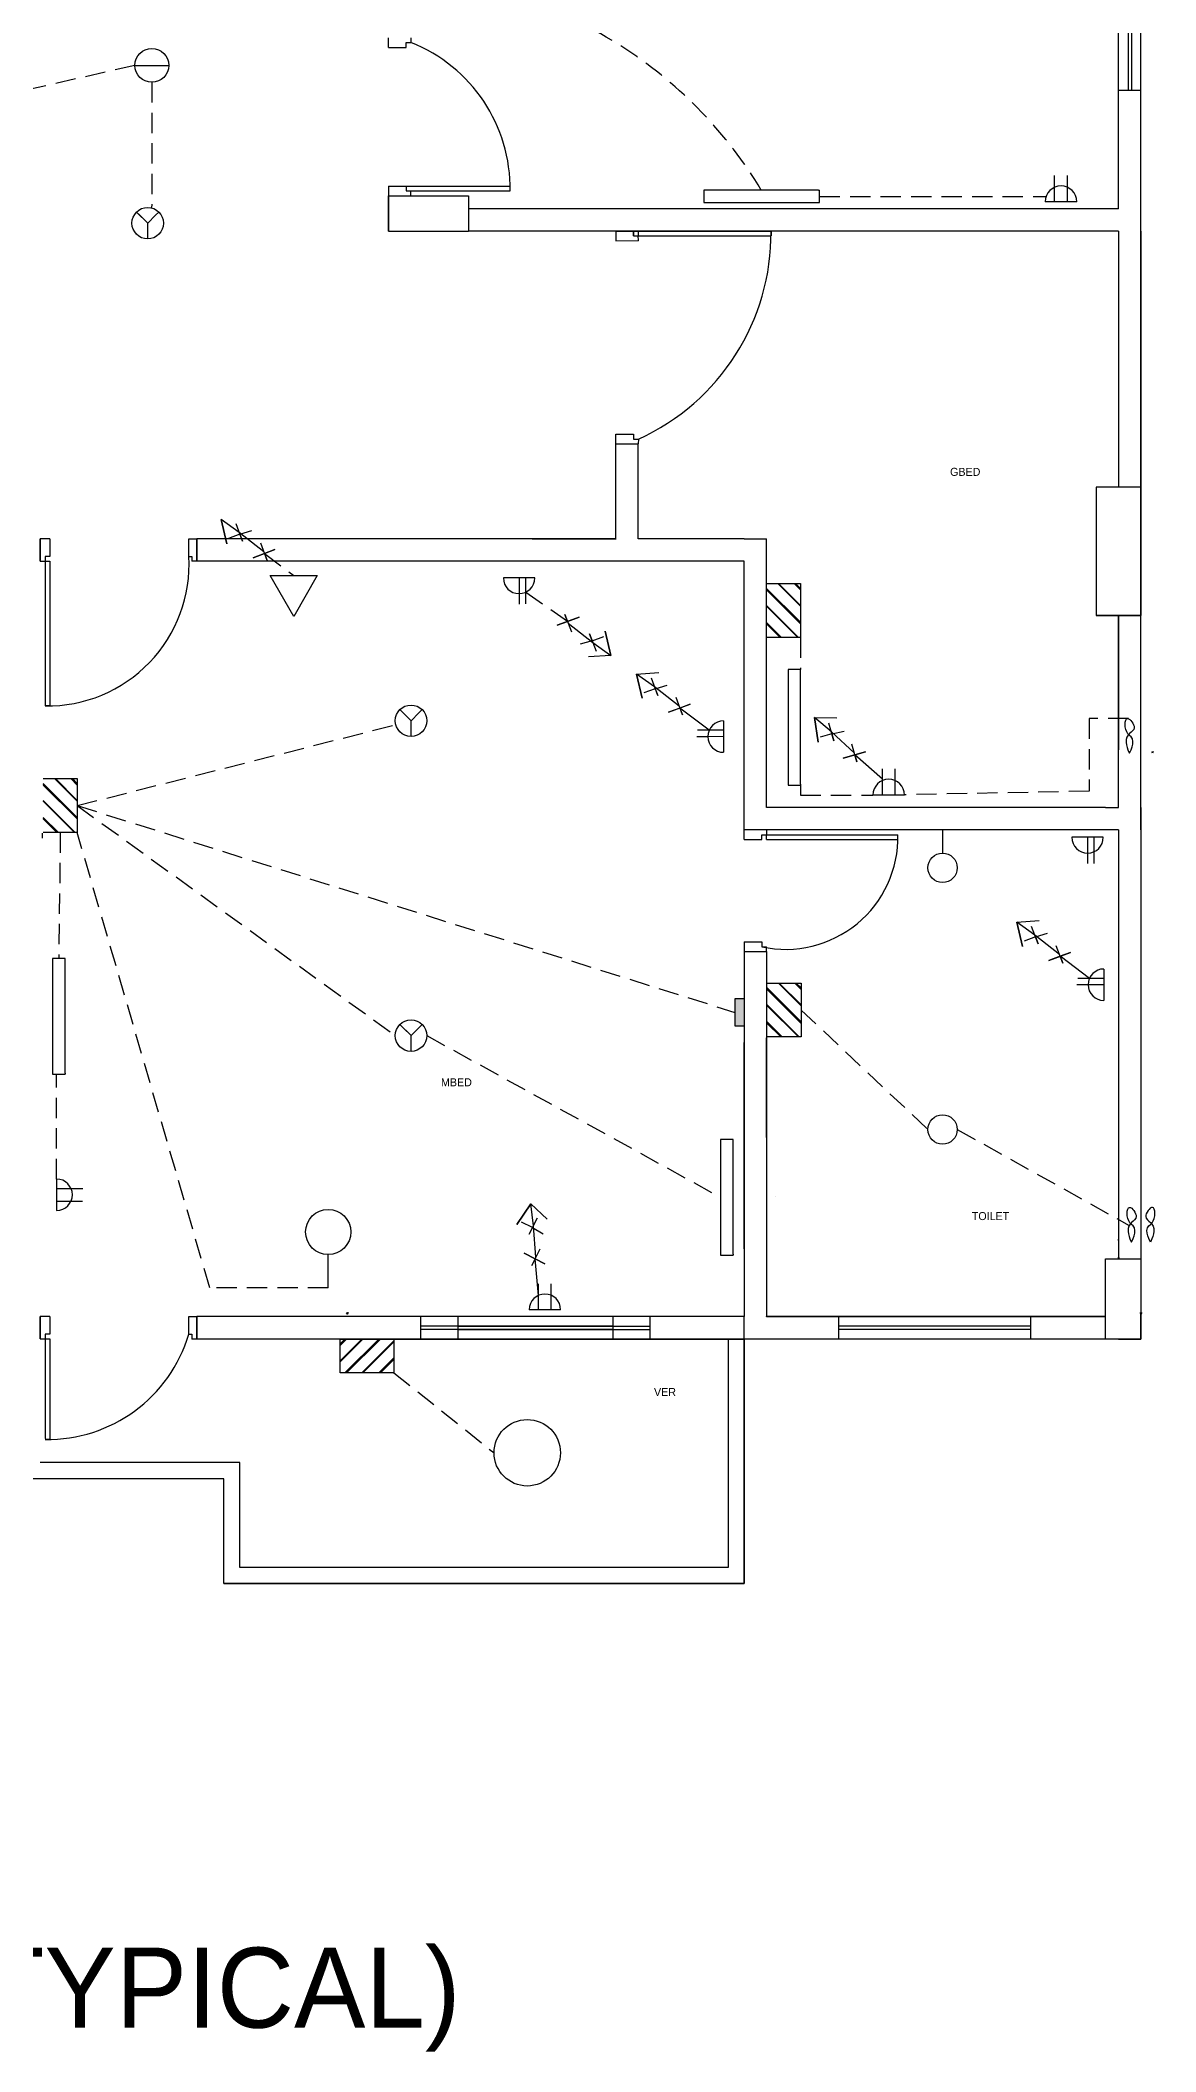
# Model space of a CAD drawing. Header units: inches. Extents: x 1479 to 9982, y -1510 to 1561.
# Drawn here: x 2742 to 3090, y 387 to 1016 of the extents above; entities that cross this region are included whole.
import ezdxf

# ---------------------------------------------------------------- set-up
doc = ezdxf.new("R2010")
doc.units = ezdxf.units.IN
doc.linetypes.add('DASHED2', pattern=[9.525, 6.35, -3.175])
for name, color, linetype in [('CroSS_Arrow', 5, 'Continuous'), ('DOOR', 3, 'Continuous'), ('Door_arc', 255, 'Continuous'), ('FRAME', 20, 'Continuous'), ('Hatch', 7, 'Continuous'), ('LINTEL', 4, 'Continuous'), ('TEXT', 5, 'Continuous'), ('Things', 20, 'Continuous'), ('WALL', 1, 'Continuous'), ('Window', 6, 'Continuous'), ('Wiring', 5, 'DASHED2'), ('Yellow_Wall', 2, 'Continuous')]:
    doc.layers.add(name, color=color, linetype=linetype)

msp = doc.modelspace()

# ---------------------------------------------------------------- hatches: boundary and pattern name
at = {"layer": 'Hatch'}
h = msp.add_hatch(dxfattribs=at)
h.set_pattern_fill('JIS_RC_30', color=256, scale=0.25, style=0)
h.set_pattern_definition([(135, (4878.851, -418.9016), (5.3033, 5.3033), []), (135, (4878.601, -418.9016), (5.3033, 5.3033), []), (135, (4878.351, -418.9016), (5.3033, 5.3033), [])])
h.paths.add_polyline_path([(2968.59, 845.89), (2979.19, 845.89), (2979.19, 829.05), (2968.59, 829.05)])
h = msp.add_hatch(dxfattribs=at)
h.set_pattern_fill('JIS_RC_30', color=256, scale=0.125, style=0)
h.set_pattern_definition([(135, (4878.8514, -418.9016), (2.6516504, 2.6516504), []), (135, (4878.7264, -418.9016), (2.6516504, 2.6516504), []), (135, (4878.6014, -418.9016), (2.6516504, 2.6516504), [])])
h.paths.add_polyline_path([(2968.59, 845.89), (2979.19, 845.89), (2979.19, 829.05), (2968.59, 829.05)])
h = msp.add_hatch(dxfattribs=at)
h.set_pattern_fill('JIS_RC_30', color=256, scale=0.25, style=0)
h.set_pattern_definition([(135, (4652.834, -479.826), (5.3033, 5.3033), []), (135, (4652.584, -479.826), (5.3033, 5.3033), []), (135, (4652.334, -479.826), (5.3033, 5.3033), [])])
h.paths.add_polyline_path([(2742.57, 784.97), (2753.17, 784.97), (2753.17, 768.12), (2742.57, 768.12)])
h = msp.add_hatch(dxfattribs=at)
h.set_pattern_fill('JIS_RC_30', color=256, scale=0.125, style=0)
h.set_pattern_definition([(135, (4652.8338, -479.8258), (2.6516504, 2.6516504), []), (135, (4652.7088, -479.8258), (2.6516504, 2.6516504), []), (135, (4652.5838, -479.8258), (2.6516504, 2.6516504), [])])
h.paths.add_polyline_path([(2742.57, 784.97), (2753.17, 784.97), (2753.17, 768.12), (2742.57, 768.12)])
h = msp.add_hatch(dxfattribs=at)
h.set_pattern_fill('JIS_RC_30', color=256, scale=0.25, style=0)
h.set_pattern_definition([(135, (4879.0575, -543.699), (5.3033, 5.3033), []), (135, (4878.8075, -543.699), (5.3033, 5.3033), []), (135, (4878.5575, -543.699), (5.3033, 5.3033), [])])
h.paths.add_polyline_path([(2968.8, 721.09), (2979.4, 721.09), (2979.4, 704.25), (2968.8, 704.25)])
h = msp.add_hatch(dxfattribs=at)
h.set_pattern_fill('JIS_RC_30', color=256, scale=0.125, style=0)
h.set_pattern_definition([(135, (4879.0575, -543.699), (2.6516504, 2.6516504), []), (135, (4878.9325, -543.699), (2.6516504, 2.6516504), []), (135, (4878.8075, -543.699), (2.6516504, 2.6516504), [])])
h.paths.add_polyline_path([(2968.8, 721.09), (2979.4, 721.09), (2979.4, 704.25), (2968.8, 704.25)])
msp.add_hatch(color=250, dxfattribs=at).paths.add_polyline_path([(2958.72, 716.13), (2961.59, 716.13), (2961.59, 707.72), (2958.72, 707.72)])
h = msp.add_hatch(dxfattribs=at)
h.set_pattern_fill('JIS_RC_30', color=256, scale=0.25, angle=-90, style=0)
h.set_pattern_definition([(225, (4100.1084, 2509.564), (-5.3033, 5.3033), []), (225, (4100.1084, 2509.314), (-5.3033, 5.3033), []), (225, (4100.1084, 2509.064), (-5.3033, 5.3033), [])])
h.paths.add_polyline_path([(2835.32, 599.3), (2835.32, 609.9), (2852.16, 609.9), (2852.16, 599.3)])
h = msp.add_hatch(dxfattribs=at)
h.set_pattern_fill('JIS_RC_30', color=256, scale=0.125, angle=-90, style=0)
h.set_pattern_definition([(225, (4100.1084, 2509.564), (-2.6516504, 2.6516504), []), (225, (4100.1084, 2509.439), (-2.6516504, 2.6516504), []), (225, (4100.1084, 2509.314), (-2.6516504, 2.6516504), [])])
h.paths.add_polyline_path([(2835.32, 599.3), (2835.32, 609.9), (2852.16, 609.9), (2852.16, 599.3)])

# ---------------------------------------------------------------- linework, layer by layer
at = {"layer": 'CroSS_Arrow'}
for p, q in [((2803.82, 861.85), (2798.2, 865.89)), ((2798.2, 865.89), (2799.95, 858.3)), ((2799.95, 858.3), (2798.2, 865.89)), ((2804.03, 861.3), (2800.44, 859.97)), ((2804.83, 859.15), (2802.81, 864.55)), ((2811.54, 855.82), (2803.82, 861.85)), ((2803.82, 861.85), (2803.82, 861.85)), ((2804.03, 861.3), (2807.75, 862.43)), ((2804.03, 861.3), (2804.83, 859.15)), ((2808.16, 853.93), (2814.96, 856.47)), ((2811.74, 855.27), (2808.16, 853.93)), ((2812.55, 853.11), (2810.53, 858.52)), ((2814.96, 856.47), (2811.74, 855.27)), ((2811.74, 855.27), (2812.55, 853.11)), ((2906.4, 834.06), (2905.59, 836.22)), ((2905.59, 836.22), (2907.61, 830.81)), ((2909.98, 835.4), (2903.18, 832.86)), ((2903.18, 832.86), (2906.4, 834.06)), ((2906.4, 834.06), (2909.98, 835.4)), ((2906.6, 833.51), (2914.32, 827.48)), ((2914.11, 828.03), (2913.31, 830.18)), ((2913.31, 830.18), (2915.33, 824.78)), ((2919.94, 823.44), (2918.19, 831.03)), ((2918.19, 831.03), (2919.94, 823.44)), ((2914.11, 828.03), (2910.39, 826.9)), ((2919.94, 823.44), (2912.98, 822.94)), ((2914.11, 828.03), (2917.7, 829.37)), ((2914.32, 827.48), (2914.32, 827.48)), ((2914.32, 827.48), (2919.94, 823.44)), ((2927.99, 817.62), (2934.95, 818.12)), ((2933.61, 813.58), (2927.99, 817.62)), ((2927.99, 817.62), (2929.74, 810.03)), ((2929.74, 810.03), (2927.99, 817.62)), ((2933.82, 813.03), (2930.23, 811.7)), ((2934.62, 810.88), (2932.6, 816.29)), ((2941.33, 807.55), (2933.61, 813.58)), ((2933.61, 813.58), (2933.61, 813.58)), ((2933.82, 813.03), (2937.54, 814.16)), ((2933.82, 813.03), (2934.62, 810.88)), ((2937.95, 805.66), (2944.75, 808.2)), ((2941.53, 807), (2937.95, 805.66)), ((2942.34, 804.85), (2940.32, 810.25)), ((2944.75, 808.2), (2941.53, 807)), ((2950.66, 800.08), (2941.53, 807)), ((2941.53, 807), (2942.34, 804.85)), ((2988.84, 799.54), (2983.55, 804.02)), ((2983.55, 804.02), (2984.7, 796.31)), ((2984.7, 796.31), (2983.55, 804.02)), ((2983.55, 804.02), (2990.54, 803.96)), ((2989, 798.98), (2985.32, 797.93)), ((2989.63, 796.77), (2988.05, 802.32)), ((2996.06, 792.92), (2988.84, 799.54)), ((2988.84, 799.54), (2988.84, 799.54)), ((2989, 798.98), (2992.8, 799.81)), ((2989, 798.98), (2989.63, 796.77)), ((2992.54, 791.31), (2999.52, 793.3)), ((2996.22, 792.36), (2992.54, 791.31)), ((2996.85, 790.15), (2995.27, 795.69)), ((2999.52, 793.3), (2996.22, 792.36)), ((3004.77, 784.74), (2996.22, 792.36)), ((2996.22, 792.36), (2996.85, 790.15)), ((3046.81, 740.1), (3053.77, 740.6)), ((3052.43, 736.06), (3046.81, 740.1)), ((3046.81, 740.1), (3048.57, 732.51)), ((3048.57, 732.51), (3046.81, 740.1)), ((3052.64, 735.51), (3049.05, 734.17)), ((3053.44, 733.36), (3051.43, 738.76)), ((3060.15, 730.02), (3052.43, 736.06)), ((3052.43, 736.06), (3052.43, 736.06)), ((3052.64, 735.51), (3056.36, 736.64)), ((3052.64, 735.51), (3053.44, 733.36)), ((3056.77, 728.14), (3063.58, 730.68)), ((3060.36, 729.48), (3056.77, 728.14)), ((3061.16, 727.32), (3059.14, 732.73)), ((3063.58, 730.68), (3060.36, 729.48)), ((3069.48, 722.56), (3060.36, 729.48)), ((3060.36, 729.48), (3061.16, 727.32)), ((2971.24, 654.41), (2971.24, 654.41)), ((2894.9, 652.09), (2890.5, 645.67)), ((2890.5, 645.67), (2894.9, 652.09)), ((2894.42, 642.65), (2897.04, 647.79)), ((2895.73, 645.22), (2894.9, 652.09)), ((2894.9, 652.09), (2899.98, 647.3)), ((2895.46, 644.7), (2892.05, 646.43)), ((2895.46, 644.7), (2894.42, 642.65)), ((2895.46, 644.7), (2898.81, 642.72)), ((2896.51, 635.45), (2895.73, 645.22)), ((2895.73, 645.22), (2895.73, 645.22)), ((2896.24, 634.93), (2892.83, 636.67)), ((2892.83, 636.67), (2899.3, 633.37)), ((2895.2, 632.88), (2897.82, 638.03)), ((2896.24, 634.93), (2895.2, 632.88)), ((2897.32, 623.53), (2896.24, 634.93)), ((2899.3, 633.37), (2896.24, 634.93))]:
    msp.add_line(p, q, dxfattribs=at)
at = {"layer": 'DOOR'}
for p, q in [((2855.96, 970.02), (2888.47, 970.02)), ((2857.46, 968.52), (2888.47, 968.52)), ((2888.47, 968.52), (2888.47, 970.02)), ((2928.51, 956), (2951.86, 956)), ((2928.51, 956), (2928.51, 954.52)), ((2951.86, 956), (2958.5, 956)), ((2958.5, 956), (2969.99, 956)), ((2969.99, 956), (2969.99, 954.52)), ((2928.49, 954.52), (2958.5, 954.52)), ((2958.5, 954.52), (2969.99, 954.52)), ((2743.12, 852.86), (2743.12, 821.77)), ((2743.12, 852.86), (2744.62, 852.86)), ((2744.62, 852.86), (2744.62, 821.46)), ((2743.12, 821.77), (2743.12, 807.66)), ((2744.62, 821.46), (2744.62, 807.66)), ((2744.62, 807.66), (2743.12, 807.66)), ((2968.59, 765.94), (2968.59, 767.44)), ((2968.59, 767.44), (3009.63, 767.44)), ((3009.63, 765.94), (3009.63, 767.44)), ((2968.59, 765.94), (3009.63, 765.94)), ((2743.12, 609.91), (2743.12, 578.82)), ((2743.12, 609.91), (2744.62, 609.91)), ((2744.62, 609.91), (2744.62, 578.51)), ((2744.62, 578.51), (2743.12, 578.51))]:
    msp.add_line(p, q, dxfattribs=at)
at = {"layer": 'Door_arc'}
msp.add_line((3071.59, 835.94), (3085.59, 835.94), dxfattribs=at)
for centre, radius, start, end in [((2839.48, 969.27), 48.99, 359.12282, 68.467), ((2899.49, 955.26), 70.5, 294.347, 0.60102), ((2743.87, 851.93), 44.27, 269.02937, 3.13445), ((2974.57, 766.69), 35.07, 257.68942, 1.22554), ((2743.87, 624.66), 46.15, 269.0689, 343.30412)]:
    msp.add_arc(centre, radius, start, end, dxfattribs=at)
at = {"layer": 'FRAME'}
for p, q in [((2850.46, 1013.34), (2850.46, 1016.34)), ((2855.96, 1013.34), (2855.96, 1014.84)), ((2855.96, 1014.84), (2857.46, 1014.84)), ((2857.46, 1016.34), (2857.46, 1014.84)), ((2850.46, 970.02), (2850.46, 967.02)), ((2855.96, 970.02), (2855.96, 968.52)), ((2855.96, 968.52), (2857.46, 968.52)), ((2857.46, 967.02), (2857.46, 968.52)), ((2921.48, 955.94), (2921.52, 952.94)), ((2926.98, 956.02), (2927, 954.52)), ((2926.99, 954.52), (2927.01, 956.02)), ((2927.01, 956.02), (2928.51, 956)), ((2921.52, 952.94), (2921.52, 952.94)), ((2927, 954.52), (2928.5, 954.54)), ((2928.52, 953.04), (2928.5, 954.54)), ((2928.52, 952.94), (2928.52, 953.04)), ((2921.48, 889.57), (2921.52, 892.57)), ((2921.52, 892.57), (2921.52, 892.57)), ((2921.52, 892.57), (2926.97, 892.57)), ((2926.97, 892.57), (2926.97, 891.03)), ((2926.97, 891.03), (2928.56, 891.03)), ((2928.56, 891.03), (2928.48, 889.51)), ((2744.62, 859.86), (2741.62, 859.86)), ((2788.07, 859.85), (2790.51, 859.85)), ((2741.62, 852.86), (2743.12, 852.86)), ((2744.62, 854.36), (2743.12, 854.36)), ((2743.12, 854.36), (2743.12, 852.86)), ((2788.07, 854.35), (2789.01, 854.35)), ((2789.01, 854.35), (2789.01, 852.85)), ((2790.51, 852.85), (2789.01, 852.85)), ((2742.37, 766.39), (2742.37, 767.89)), ((2961.59, 765.94), (2961.59, 768.94)), ((2967.09, 765.94), (2967.09, 767.44)), ((2967.09, 767.44), (2968.59, 767.44)), ((2968.59, 768.94), (2968.59, 767.44)), ((2961.59, 733.93), (2961.59, 730.93)), ((2967.09, 733.93), (2967.09, 732.43)), ((2967.09, 732.43), (2968.59, 732.43)), ((2968.59, 730.93), (2968.59, 732.43)), ((2961.59, 705.51), (2961.59, 702.51)), ((2968.59, 702.51), (2968.59, 704.01)), ((2744.62, 616.91), (2741.62, 616.91)), ((2788.07, 616.9), (2790.51, 616.9)), ((2741.62, 609.91), (2743.12, 609.91)), ((2744.62, 611.41), (2743.12, 611.41)), ((2743.12, 611.41), (2743.12, 609.91)), ((2788.07, 611.4), (2789.01, 611.4)), ((2789.01, 611.4), (2789.01, 609.9)), ((2790.51, 609.9), (2789.01, 609.9))]:
    msp.add_line(p, q, dxfattribs=at)
at = {"layer": 'LINTEL'}
for p, q in [((2850.46, 967.02), (2875.46, 967.02)), ((2850.46, 955.94), (2850.46, 967.02)), ((2850.46, 955.94), (2850.46, 967.02)), ((2850.46, 967.02), (2875.46, 967.02)), ((2850.46, 955.94), (2850.46, 967.02)), ((2850.46, 955.94), (2850.46, 967.02)), ((2875.46, 967.02), (2875.46, 955.94)), ((2875.46, 967.02), (2875.46, 955.94)), ((2850.46, 955.94), (2875.46, 955.94)), ((2850.46, 955.94), (2875.46, 955.94)), ((3071.59, 875.94), (3071.59, 835.94)), ((3085.59, 875.94), (3071.59, 875.94)), ((3085.59, 875.94), (3085.59, 835.94)), ((3085.59, 875.94), (3085.59, 835.94)), ((2961.59, 859.85), (2961.59, 859.85)), ((2961.59, 859.85), (2961.59, 859.85)), ((3085.59, 835.94), (3071.59, 835.94)), ((3074.51, 609.9), (3074.51, 634.9)), ((3074.51, 634.9), (3085.59, 634.9)), ((3074.51, 609.9), (3074.51, 634.9)), ((3074.51, 634.9), (3085.59, 634.9)), ((3085.59, 634.9), (3085.59, 609.9)), ((3085.59, 634.9), (3085.59, 609.9)), ((3085.59, 634.9), (3085.59, 609.9)), ((2837.59, 609.9), (2848.67, 609.9)), ((3085.59, 609.9), (3074.51, 609.9)), ((3085.59, 609.9), (3074.51, 609.9))]:
    msp.add_line(p, q, dxfattribs=at)
at = {"layer": 'Things'}
for p, q in [((2771.21, 1007.74), (2781.79, 1007.74)), ((2984.84, 968.76), (2949.03, 968.76)), ((2949.03, 968.76), (2949.03, 964.88)), ((2984.84, 968.76), (2985.18, 968.76)), ((2985.18, 964.88), (2985.18, 968.76)), ((3058.61, 965.14), (3058.61, 973.29)), ((3062.61, 965.14), (3062.61, 973.29)), ((2772.75, 960.91), (2771.73, 961.93)), ((2771.73, 961.93), (2775.21, 958.45)), ((2777.67, 960.91), (2778.69, 961.93)), ((2949.03, 964.88), (2985.18, 964.88)), ((3065.53, 965.14), (3055.69, 965.14)), ((2775.21, 958.45), (2772.75, 960.91)), ((2775.21, 958.45), (2777.67, 960.91)), ((2775.21, 953.53), (2775.21, 958.45)), ((2896.18, 847.65), (2886.34, 847.65)), ((2893.26, 847.65), (2893.26, 839.5)), ((2968.59, 845.89), (2979.19, 845.89)), ((2979.19, 845.89), (2979.19, 829.05)), ((3078.59, 793.94), (3078.59, 835.94)), ((2979.19, 829.05), (2968.59, 829.05)), ((2979.19, 819.05), (2975.31, 819.05)), ((2975.31, 819.05), (2975.31, 782.9)), ((2979.19, 783.24), (2979.19, 819.05)), ((2855.04, 805.47), (2854.02, 806.49)), ((2854.02, 806.49), (2857.5, 803.01)), ((2857.5, 803.01), (2855.04, 805.47)), ((2857.5, 803.01), (2859.96, 805.47)), ((2859.96, 805.47), (2860.98, 806.49)), ((2857.5, 798.09), (2857.5, 803.01)), ((2950.24, 798.04), (2946.77, 798.01)), ((2955.16, 800.08), (2947.01, 800.08)), ((2955.16, 798.08), (2950.24, 798.04)), ((2955.16, 803.01), (2955.16, 793.16)), ((3081.74, 793.37), (3081.74, 793.37)), ((3081.74, 793.37), (3081.97, 792.87)), ((3081.97, 792.87), (3082.23, 793.29)), ((3089.21, 792.87), (3088.95, 793.29)), ((3089.45, 793.37), (3089.21, 792.87)), ((3089.45, 793.37), (3089.45, 793.37)), ((3004.77, 779.82), (3004.77, 787.97)), ((3008.77, 779.82), (3008.77, 787.97)), ((2742.57, 784.97), (2753.17, 784.97)), ((2753.17, 784.97), (2753.17, 768.12)), ((2975.31, 782.9), (2979.19, 782.9)), ((2979.19, 783.24), (2979.19, 782.9)), ((3011.69, 779.82), (3001.85, 779.82)), ((2753.17, 768.12), (2742.57, 768.12)), ((3023.59, 768.94), (3023.59, 761.68)), ((3073.82, 766.61), (3063.97, 766.61)), ((3070.89, 766.61), (3070.89, 758.46)), ((2749.37, 728.76), (2745.49, 728.76)), ((2745.49, 728.76), (2745.49, 692.61)), ((2749.37, 692.95), (2749.37, 728.76)), ((3073.98, 725.48), (3073.98, 715.64)), ((2968.8, 721.09), (2979.4, 721.09)), ((2979.4, 721.09), (2979.4, 704.25)), ((3069.06, 720.52), (3065.59, 720.49)), ((3073.98, 722.56), (3065.83, 722.56)), ((3073.98, 720.56), (3069.06, 720.52)), ((2961.59, 716.13), (2958.72, 716.13)), ((2958.72, 716.13), (2958.72, 707.72)), ((2855.04, 707.15), (2854.02, 708.17)), ((2854.02, 708.17), (2857.5, 704.68)), ((2857.5, 704.68), (2855.04, 707.15)), ((2857.5, 704.68), (2859.96, 707.15)), ((2857.5, 699.76), (2857.5, 704.68)), ((2859.96, 707.15), (2860.98, 708.17)), ((2958.72, 707.72), (2961.59, 707.72)), ((2979.4, 704.25), (2968.8, 704.25)), ((2745.49, 692.61), (2749.37, 692.61)), ((2749.37, 692.95), (2749.37, 692.61)), ((2961.59, 638.11), (2961.59, 673.92)), ((2958.11, 672.22), (2954.23, 672.22)), ((2954.23, 672.22), (2954.23, 636.08)), ((2958.11, 636.41), (2958.11, 672.22)), ((2746.73, 659.87), (2746.72, 650.02)), ((2746.73, 656.95), (2754.88, 656.94)), ((2746.73, 652.95), (2754.87, 652.94)), ((3078.36, 641.02), (3078.36, 641.02)), ((3078.36, 641.02), (3078.59, 640.53)), ((2831.6, 625.88), (2831.6, 636.26)), ((2954.23, 636.08), (2958.11, 636.08)), ((2958.11, 636.41), (2958.11, 636.08)), ((2961.59, 638.11), (2961.59, 637.77)), ((3078.36, 635.4), (3078.36, 635.4)), ((3078.36, 635.4), (3078.59, 634.9)), ((3078.36, 635.4), (3078.36, 635.4)), ((3078.36, 635.4), (3078.59, 634.9)), ((3078.59, 634.9), (3078.85, 635.32)), ((3078.59, 634.9), (3078.85, 635.32)), ((3082.36, 640.63), (3082.36, 640.63)), ((3082.36, 640.63), (3082.6, 640.13)), ((3082.6, 640.13), (3082.86, 640.55)), ((3088.59, 640.13), (3088.33, 640.55)), ((3088.82, 640.63), (3088.59, 640.13)), ((3088.82, 640.63), (3088.82, 640.63)), ((2897.32, 619.03), (2897.32, 627.18)), ((2901.32, 619.03), (2901.32, 627.18)), ((2837.59, 617.64), (2837.33, 618.06)), ((2837.59, 617.64), (2837.33, 618.06)), ((2837.59, 617.64), (2837.33, 618.06)), ((2837.59, 617.64), (2837.33, 618.06)), ((2837.59, 617.64), (2837.33, 618.06)), ((2837.36, 618.14), (2837.36, 618.14)), ((2837.36, 618.14), (2837.59, 617.64)), ((2837.36, 618.14), (2837.36, 618.14)), ((2837.36, 618.14), (2837.59, 617.64)), ((2837.36, 618.14), (2837.36, 618.14)), ((2837.36, 618.14), (2837.59, 617.64)), ((2837.36, 618.14), (2837.36, 618.14)), ((2837.36, 618.14), (2837.59, 617.64)), ((2837.36, 618.14), (2837.36, 618.14)), ((2837.36, 618.14), (2837.59, 617.64)), ((2837.83, 618.14), (2837.59, 617.64)), ((2837.83, 618.14), (2837.59, 617.64)), ((2837.83, 618.14), (2837.59, 617.64)), ((2837.83, 618.14), (2837.59, 617.64)), ((2837.83, 618.14), (2837.59, 617.64)), ((2837.59, 617.64), (2837.85, 618.06)), ((2837.59, 617.64), (2837.85, 618.06)), ((2837.59, 617.64), (2837.85, 618.06)), ((2837.59, 617.64), (2837.85, 618.06)), ((2837.59, 617.64), (2837.85, 618.06)), ((2837.83, 618.14), (2837.83, 618.14)), ((2837.83, 618.14), (2837.83, 618.14)), ((2837.83, 618.14), (2837.83, 618.14)), ((2837.83, 618.14), (2837.83, 618.14)), ((2837.83, 618.14), (2837.83, 618.14)), ((2904.24, 619.03), (2894.4, 619.03)), ((2904.24, 619.03), (2894.4, 619.03)), ((3085.59, 617.64), (3085.33, 618.06)), ((3085.59, 617.64), (3085.33, 618.06)), ((3085.59, 617.64), (3085.33, 618.06)), ((3085.59, 617.64), (3085.33, 618.06)), ((3085.59, 617.64), (3085.33, 618.06)), ((3085.36, 618.14), (3085.36, 618.14)), ((3085.36, 618.14), (3085.59, 617.64)), ((3085.36, 618.14), (3085.36, 618.14)), ((3085.36, 618.14), (3085.59, 617.64)), ((3085.36, 618.14), (3085.36, 618.14)), ((3085.36, 618.14), (3085.59, 617.64)), ((3085.36, 618.14), (3085.36, 618.14)), ((3085.36, 618.14), (3085.59, 617.64)), ((3085.36, 618.14), (3085.36, 618.14)), ((3085.36, 618.14), (3085.59, 617.64)), ((3085.83, 618.14), (3085.59, 617.64)), ((3085.83, 618.14), (3085.59, 617.64)), ((3085.83, 618.14), (3085.59, 617.64)), ((3085.83, 618.14), (3085.59, 617.64)), ((3085.83, 618.14), (3085.59, 617.64)), ((3085.59, 617.64), (3085.85, 618.06)), ((3085.59, 617.64), (3085.85, 618.06)), ((3085.59, 617.64), (3085.85, 618.06)), ((3085.59, 617.64), (3085.85, 618.06)), ((3085.59, 617.64), (3085.85, 618.06)), ((3085.83, 618.14), (3085.83, 618.14)), ((3085.83, 618.14), (3085.83, 618.14)), ((3085.83, 618.14), (3085.83, 618.14)), ((3085.83, 618.14), (3085.83, 618.14)), ((3085.83, 618.14), (3085.83, 618.14)), ((2835.32, 599.3), (2835.32, 609.9)), ((2835.32, 609.9), (2852.16, 609.9)), ((2852.16, 609.9), (2852.16, 599.3))]:
    msp.add_line(p, q, dxfattribs=at)
msp.add_lwpolyline([(2820.83, 835.64), (2813.49, 848.35), (2828.17, 848.35)], close=True, dxfattribs=at)
for centre, radius in [((2776.5, 1007.74), 5.29), ((2775.21, 958.45), 4.92), ((2857.5, 803.01), 4.92), ((3023.59, 757.08), 4.6), ((2857.5, 704.68), 4.92), ((3023.59, 675.36), 4.6), ((2831.6, 643.33), 7.07)]:
    msp.add_circle(centre, radius, dxfattribs=at)
for centre, start, end in [((3060.61, 965.14), 0, 180), ((2891.26, 847.65), 180, 0), ((2955.16, 798.08), 90, 270), ((3006.77, 779.82), 0, 180), ((3068.89, 766.61), 180, 0), ((3073.98, 720.56), 90, 270), ((2746.73, 654.95), 269.94179, 89.94179), ((2899.32, 619.03), 0, 180)]:
    msp.add_arc(centre, 4.92, start, end, dxfattribs=at)
for points in [[(3082.23, 793.29), (3082.69, 794.06), (3083.72, 797.77), (3080.34, 798.67), (3080.34, 806.17), (3085.38, 799.61), (3079.75, 798.94), (3081.49, 794.05), (3081.74, 793.37)], [(3082.86, 640.55), (3083.32, 641.33), (3084.34, 645.03), (3080.97, 645.93), (3080.97, 653.44), (3086, 646.88), (3080.37, 646.2), (3082.11, 641.31), (3082.36, 640.63)], [(3088.33, 640.55), (3087.86, 641.33), (3086.84, 645.03), (3090.22, 645.93), (3090.22, 653.44), (3085.18, 646.88), (3090.81, 646.2), (3089.07, 641.31), (3088.82, 640.63)]]:
    msp.add_open_spline(points, degree=3, knots=[49.413009, 49.413009, 49.413009, 49.413009, 52.874547, 57.906573, 67.483211, 74.583805, 83.977024, 87.078224, 87.078224, 87.078224, 87.078224], dxfattribs=at)
at = {"layer": 'WALL'}
for p, q in [((3078.59, 962.94), (3078.59, 1100.94)), ((3078.59, 962.94), (3078.59, 1100.94)), ((3085.59, 768.94), (3085.59, 1100.94)), ((3085.59, 768.94), (3085.59, 1100.94)), ((2850.46, 1013.34), (2855.96, 1013.34)), ((3078.59, 999.96), (3085.59, 999.96)), ((2850.46, 970.02), (2855.96, 970.02)), ((2850.46, 967.02), (2850.46, 955.94)), ((2850.46, 967.02), (2850.46, 955.94)), ((2850.46, 967.02), (2857.46, 967.02)), ((2946.59, 962.94), (2875.46, 962.94)), ((2946.59, 962.94), (2875.46, 962.94)), ((3078.59, 962.94), (2946.59, 962.94)), ((3078.59, 962.94), (2946.59, 962.94)), ((2926.66, 955.94), (2875.46, 955.94)), ((2926.66, 955.94), (2875.46, 955.94)), ((2921.48, 955.94), (2926.98, 956.02)), ((2921.48, 956), (2928.48, 956)), ((3078.59, 955.94), (2926.66, 955.94)), ((3078.59, 955.94), (2926.66, 955.94)), ((3078.59, 955.94), (3078.59, 875.94)), ((3085.59, 955.94), (3085.59, 847.94)), ((3085.59, 955.94), (3085.59, 847.94)), ((3085.59, 955.94), (3085.59, 847.94)), ((2921.52, 952.94), (2928.52, 953.04)), ((2921.52, 952.94), (2928.52, 953.04)), ((2921.52, 952.94), (2928.52, 953.04)), ((2921.52, 952.94), (2928.52, 953.04)), ((2921.48, 889.57), (2926.98, 889.49)), ((2921.48, 859.85), (2921.48, 889.51)), ((2921.48, 889.51), (2928.48, 889.51)), ((2921.48, 859.85), (2921.48, 889.51)), ((2928.48, 859.85), (2928.48, 889.51)), ((2928.48, 859.85), (2928.48, 889.51)), ((2741.62, 852.86), (2741.62, 859.86)), ((2741.62, 852.86), (2741.62, 859.86)), ((2741.62, 859.86), (2741.62, 852.86)), ((2741.62, 859.86), (2741.62, 852.86)), ((2741.62, 859.86), (2741.62, 852.86)), ((2741.62, 859.86), (2741.62, 852.86)), ((2744.62, 859.86), (2744.62, 854.36)), ((2788.07, 854.35), (2788.07, 859.85)), ((2790.51, 852.85), (2790.51, 859.85)), ((2829.16, 859.85), (2790.51, 859.85)), ((2790.51, 852.85), (2790.51, 859.85)), ((2829.16, 859.85), (2790.51, 859.85)), ((2790.51, 859.85), (2790.51, 852.85)), ((2790.51, 852.85), (2790.51, 859.85)), ((2790.51, 859.85), (2790.51, 852.85)), ((2790.51, 859.85), (2790.51, 852.85)), ((2790.51, 859.85), (2790.51, 852.85)), ((2790.51, 859.85), (2790.51, 852.85)), ((2921.59, 859.85), (2829.16, 859.85)), ((2921.59, 859.85), (2829.16, 859.85)), ((2921.59, 859.85), (2895.38, 859.85)), ((2895.38, 859.85), (2921.59, 859.85)), ((2921.59, 859.85), (2895.38, 859.85)), ((2895.38, 859.85), (2921.59, 859.85)), ((2961.59, 859.85), (2928.48, 859.85)), ((2961.59, 859.85), (2928.48, 859.85)), ((2961.59, 859.85), (2928.48, 859.85)), ((2961.59, 859.85), (2928.48, 859.85)), ((2961.59, 859.85), (2968.59, 859.85)), ((2961.59, 859.85), (2968.59, 859.85)), ((2968.59, 775.94), (2968.59, 859.85)), ((2968.59, 775.94), (2968.59, 859.85)), ((2829.16, 852.85), (2790.51, 852.85)), ((2829.16, 852.85), (2790.51, 852.85)), ((2961.59, 852.85), (2829.16, 852.85)), ((2961.59, 852.85), (2829.16, 852.85)), ((2961.59, 768.94), (2961.59, 852.85)), ((2961.59, 768.94), (2961.59, 852.85)), ((2891.26, 847.65), (2891.26, 839.44)), ((3078.59, 835.94), (3078.59, 793.94)), ((3078.59, 775.94), (3078.59, 793.94)), ((3078.59, 775.94), (3078.59, 793.94)), ((3074.51, 775.94), (2968.59, 775.94)), ((3074.51, 775.94), (2968.59, 775.94)), ((3074.51, 775.94), (3078.59, 775.94)), ((3074.51, 775.94), (3078.59, 775.94)), ((3085.59, 775.94), (3085.59, 617.64)), ((3085.59, 775.94), (3085.59, 617.64)), ((3085.59, 775.94), (3085.59, 617.64)), ((2968.59, 768.94), (2961.59, 768.94)), ((2968.59, 768.94), (2961.59, 768.94)), ((3078.59, 768.94), (2968.59, 768.94)), ((3078.59, 768.94), (2968.59, 768.94)), ((3068.89, 766.61), (3068.89, 758.4)), ((3078.59, 768.94), (3078.59, 634.9)), ((3078.59, 768.94), (3078.59, 634.9)), ((2961.59, 765.94), (2967.09, 765.94)), ((2961.59, 733.93), (2967.09, 733.93)), ((2961.59, 730.93), (2961.59, 616.9)), ((2961.59, 730.93), (2968.59, 730.93)), ((2961.59, 730.93), (2961.59, 616.9)), ((2961.59, 730.93), (2968.59, 730.93)), ((2961.59, 730.93), (2968.59, 730.93)), ((2961.59, 730.93), (2968.59, 730.93)), ((2968.59, 730.93), (2968.59, 616.9)), ((2968.59, 730.93), (2968.59, 616.9)), ((2961.59, 672.85), (2961.59, 702.51)), ((2968.59, 672.85), (2968.59, 702.51)), ((2741.62, 609.91), (2741.62, 616.91)), ((2741.62, 609.91), (2741.62, 616.91)), ((2741.62, 616.91), (2741.62, 609.91)), ((2741.62, 616.91), (2741.62, 609.91)), ((2741.62, 616.91), (2741.62, 609.91)), ((2741.62, 616.91), (2741.62, 609.91)), ((2744.62, 616.91), (2744.62, 611.41)), ((2788.07, 611.4), (2788.07, 616.9)), ((2836.16, 616.9), (2790.51, 616.9)), ((2790.51, 609.9), (2790.51, 616.9)), ((2790.51, 609.9), (2790.51, 616.9)), ((2836.16, 616.9), (2790.51, 616.9)), ((2790.51, 609.9), (2790.51, 616.9)), ((2836.16, 616.9), (2790.51, 616.9)), ((2790.51, 609.9), (2790.51, 616.9)), ((2790.51, 609.9), (2790.51, 616.9)), ((2790.51, 616.9), (2790.51, 609.9)), ((2790.51, 609.9), (2790.51, 616.9)), ((2790.51, 616.9), (2790.51, 609.9)), ((2790.51, 616.9), (2790.51, 609.9)), ((2790.51, 616.9), (2790.51, 609.9)), ((2790.51, 616.9), (2790.51, 609.9)), ((2961.59, 616.9), (2836.16, 616.9)), ((2961.59, 616.9), (2836.16, 616.9)), ((2961.59, 616.9), (2836.16, 616.9)), ((2954.59, 616.9), (2848.67, 616.9)), ((2860.5, 616.9), (2860.5, 609.9)), ((2872.14, 616.9), (2872.14, 609.9)), ((2920.5, 616.9), (2920.5, 609.9)), ((2932.14, 616.9), (2932.14, 609.9)), ((2954.59, 616.85), (2954.59, 616.9)), ((2961.59, 616.85), (2961.59, 616.9)), ((2961.59, 609.9), (2961.59, 616.9)), ((3074.51, 616.9), (2968.59, 616.9)), ((2968.59, 616.85), (2968.59, 616.9)), ((2968.59, 616.9), (3074.51, 616.9)), ((2991.04, 616.9), (2991.04, 609.9)), ((3051.04, 616.9), (3051.04, 609.9)), ((3085.59, 609.9), (3085.59, 617.64)), ((2790.49, 611.27), (2790.5, 611.04)), ((2790.51, 610.13), (2790.51, 609.9)), ((2790.51, 610.13), (2790.51, 609.9)), ((2790.51, 610.13), (2790.51, 609.9)), ((2790.51, 610.13), (2790.51, 609.9)), ((2829.16, 609.9), (2790.51, 609.9)), ((2829.16, 609.9), (2790.51, 609.9)), ((2829.16, 609.9), (2790.51, 609.9)), ((2961.59, 609.9), (2829.16, 609.9)), ((2961.59, 609.9), (2829.16, 609.9)), ((2961.59, 609.9), (2829.16, 609.9)), ((2848.67, 609.9), (2961.59, 609.9)), ((2956.59, 609.9), (2961.59, 609.9)), ((3078.59, 609.9), (2961.59, 609.9)), ((3074.51, 609.9), (2961.59, 609.9)), ((3078.59, 609.9), (3085.59, 609.9)), ((2852.16, 599.3), (2835.32, 599.3))]:
    msp.add_line(p, q, dxfattribs=at)
msp.add_circle((2893.81, 574.37), 10.38, dxfattribs=at)
at = {"layer": 'Window'}
for p, q in [((3081.59, 1059.96), (3081.59, 999.96)), ((3082.59, 1059.96), (3082.59, 999.96)), ((2920.5, 613.9), (2860.5, 613.9)), ((2920.5, 612.9), (2860.5, 612.9)), ((2872.14, 613.9), (2932.14, 613.9)), ((2872.14, 612.9), (2932.14, 612.9)), ((3051.04, 613.9), (2991.04, 613.9)), ((3051.04, 612.9), (2991.04, 612.9))]:
    msp.add_line(p, q, dxfattribs=at)
at = {"layer": 'Wiring'}
for p, q in [((2771.21, 1007.74), (2660.68, 982.43)), ((2776.5, 1002.45), (2776.44, 963.22)), ((2985.18, 966.82), (3055.98, 966.82)), ((2811.74, 855.27), (2820.83, 848.35)), ((2906.4, 834.06), (2893.26, 843.15)), ((2973.89, 845.89), (2973.89, 845.89)), ((2979.19, 829.05), (2979.19, 819.05)), ((2753.17, 776.54), (2852.73, 801.8)), ((3081.68, 803.69), (3069.36, 803.69)), ((3069.36, 803.69), (3069.36, 781.01)), ((2747.87, 784.97), (2747.87, 784.97)), ((2979.19, 782.9), (2979.19, 779.82)), ((2979.19, 779.82), (3001.85, 779.82)), ((3069.36, 781.01), (3011.69, 779.91)), ((2753.17, 776.54), (2958.72, 711.93)), ((2753.17, 776.54), (2852.57, 704.68)), ((2747.87, 768.12), (2747.43, 728.76)), ((2794.6, 625.88), (2753.17, 768.12)), ((2974.1, 721.09), (2974.1, 721.09)), ((2979.4, 712.67), (3018.99, 675.36)), ((2862.42, 704.68), (2954.23, 654.15)), ((2746.73, 659.87), (2746.73, 692.61)), ((3028.19, 675.36), (3081.91, 645.37)), ((2831.6, 625.88), (2794.6, 625.88)), ((2835.32, 604.6), (2835.32, 604.6)), ((2852.16, 599.3), (2883.42, 574.37))]:
    msp.add_line(p, q, dxfattribs=at)
msp.add_arc((2849.42, 898.11), 137.13, 31.0156, 82.18609, dxfattribs=at)
at = {"layer": 'Yellow_Wall'}
for p, q in [((2956.59, 609.9), (2956.59, 558.08)), ((2956.59, 609.9), (2956.59, 558.08)), ((2961.59, 609.9), (2961.59, 558.08)), ((2961.59, 609.9), (2961.59, 558.08)), ((2961.59, 538.53), (2961.59, 609.9)), ((2961.59, 538.53), (2961.59, 609.9)), ((2799.04, 566.28), (2736.61, 566.28)), ((2804.04, 571.28), (2741.61, 571.28)), ((2804.04, 571.28), (2741.61, 571.28)), ((2799.04, 533.53), (2799.04, 566.28)), ((2799.04, 533.53), (2799.04, 566.28)), ((2804.04, 538.53), (2804.04, 571.28)), ((2804.04, 538.53), (2804.04, 571.28)), ((2956.59, 558.08), (2956.59, 538.53)), ((2956.59, 558.08), (2956.59, 538.53)), ((2961.59, 558.08), (2961.59, 538.53)), ((2961.59, 558.08), (2961.59, 538.53)), ((2956.59, 538.53), (2804.04, 538.53)), ((2956.59, 538.53), (2804.04, 538.53)), ((2961.59, 538.53), (2961.59, 533.53)), ((2961.59, 533.53), (2961.59, 538.53)), ((2961.59, 538.53), (2961.59, 533.53)), ((2799.04, 533.53), (2956.59, 533.53)), ((2961.59, 533.53), (2799.04, 533.53)), ((2956.59, 533.53), (2961.59, 533.53)), ((2956.59, 533.53), (2961.59, 533.53))]:
    msp.add_line(p, q, dxfattribs=at)

# ---------------------------------------------------------------- texts
at = {"layer": 'TEXT'}
for s, insert, char_height, width, attachment_point in [('GBED', (3025.94, 882.02), 2.5, 38.5621, 1), ('MBED', (2876.5, 691.34), 2.5, 52.9141, 3), ('TOILET', (3044.43, 649.55), 2.5, 38.3641, 3), ('VER', (2940.29, 594.59), 2.5, 59.8319, 3), ('ELECTRICAL FITTINGS AND CONDUIT LAYOUT PLAN(TYPICAL)', (1862.47, 419.79), 25, 1251.8785, 1)]:
    msp.add_mtext(s, dxfattribs=dict(at, insert=insert, char_height=char_height, width=width, attachment_point=attachment_point))

doc.saveas('drawing.dxf')
